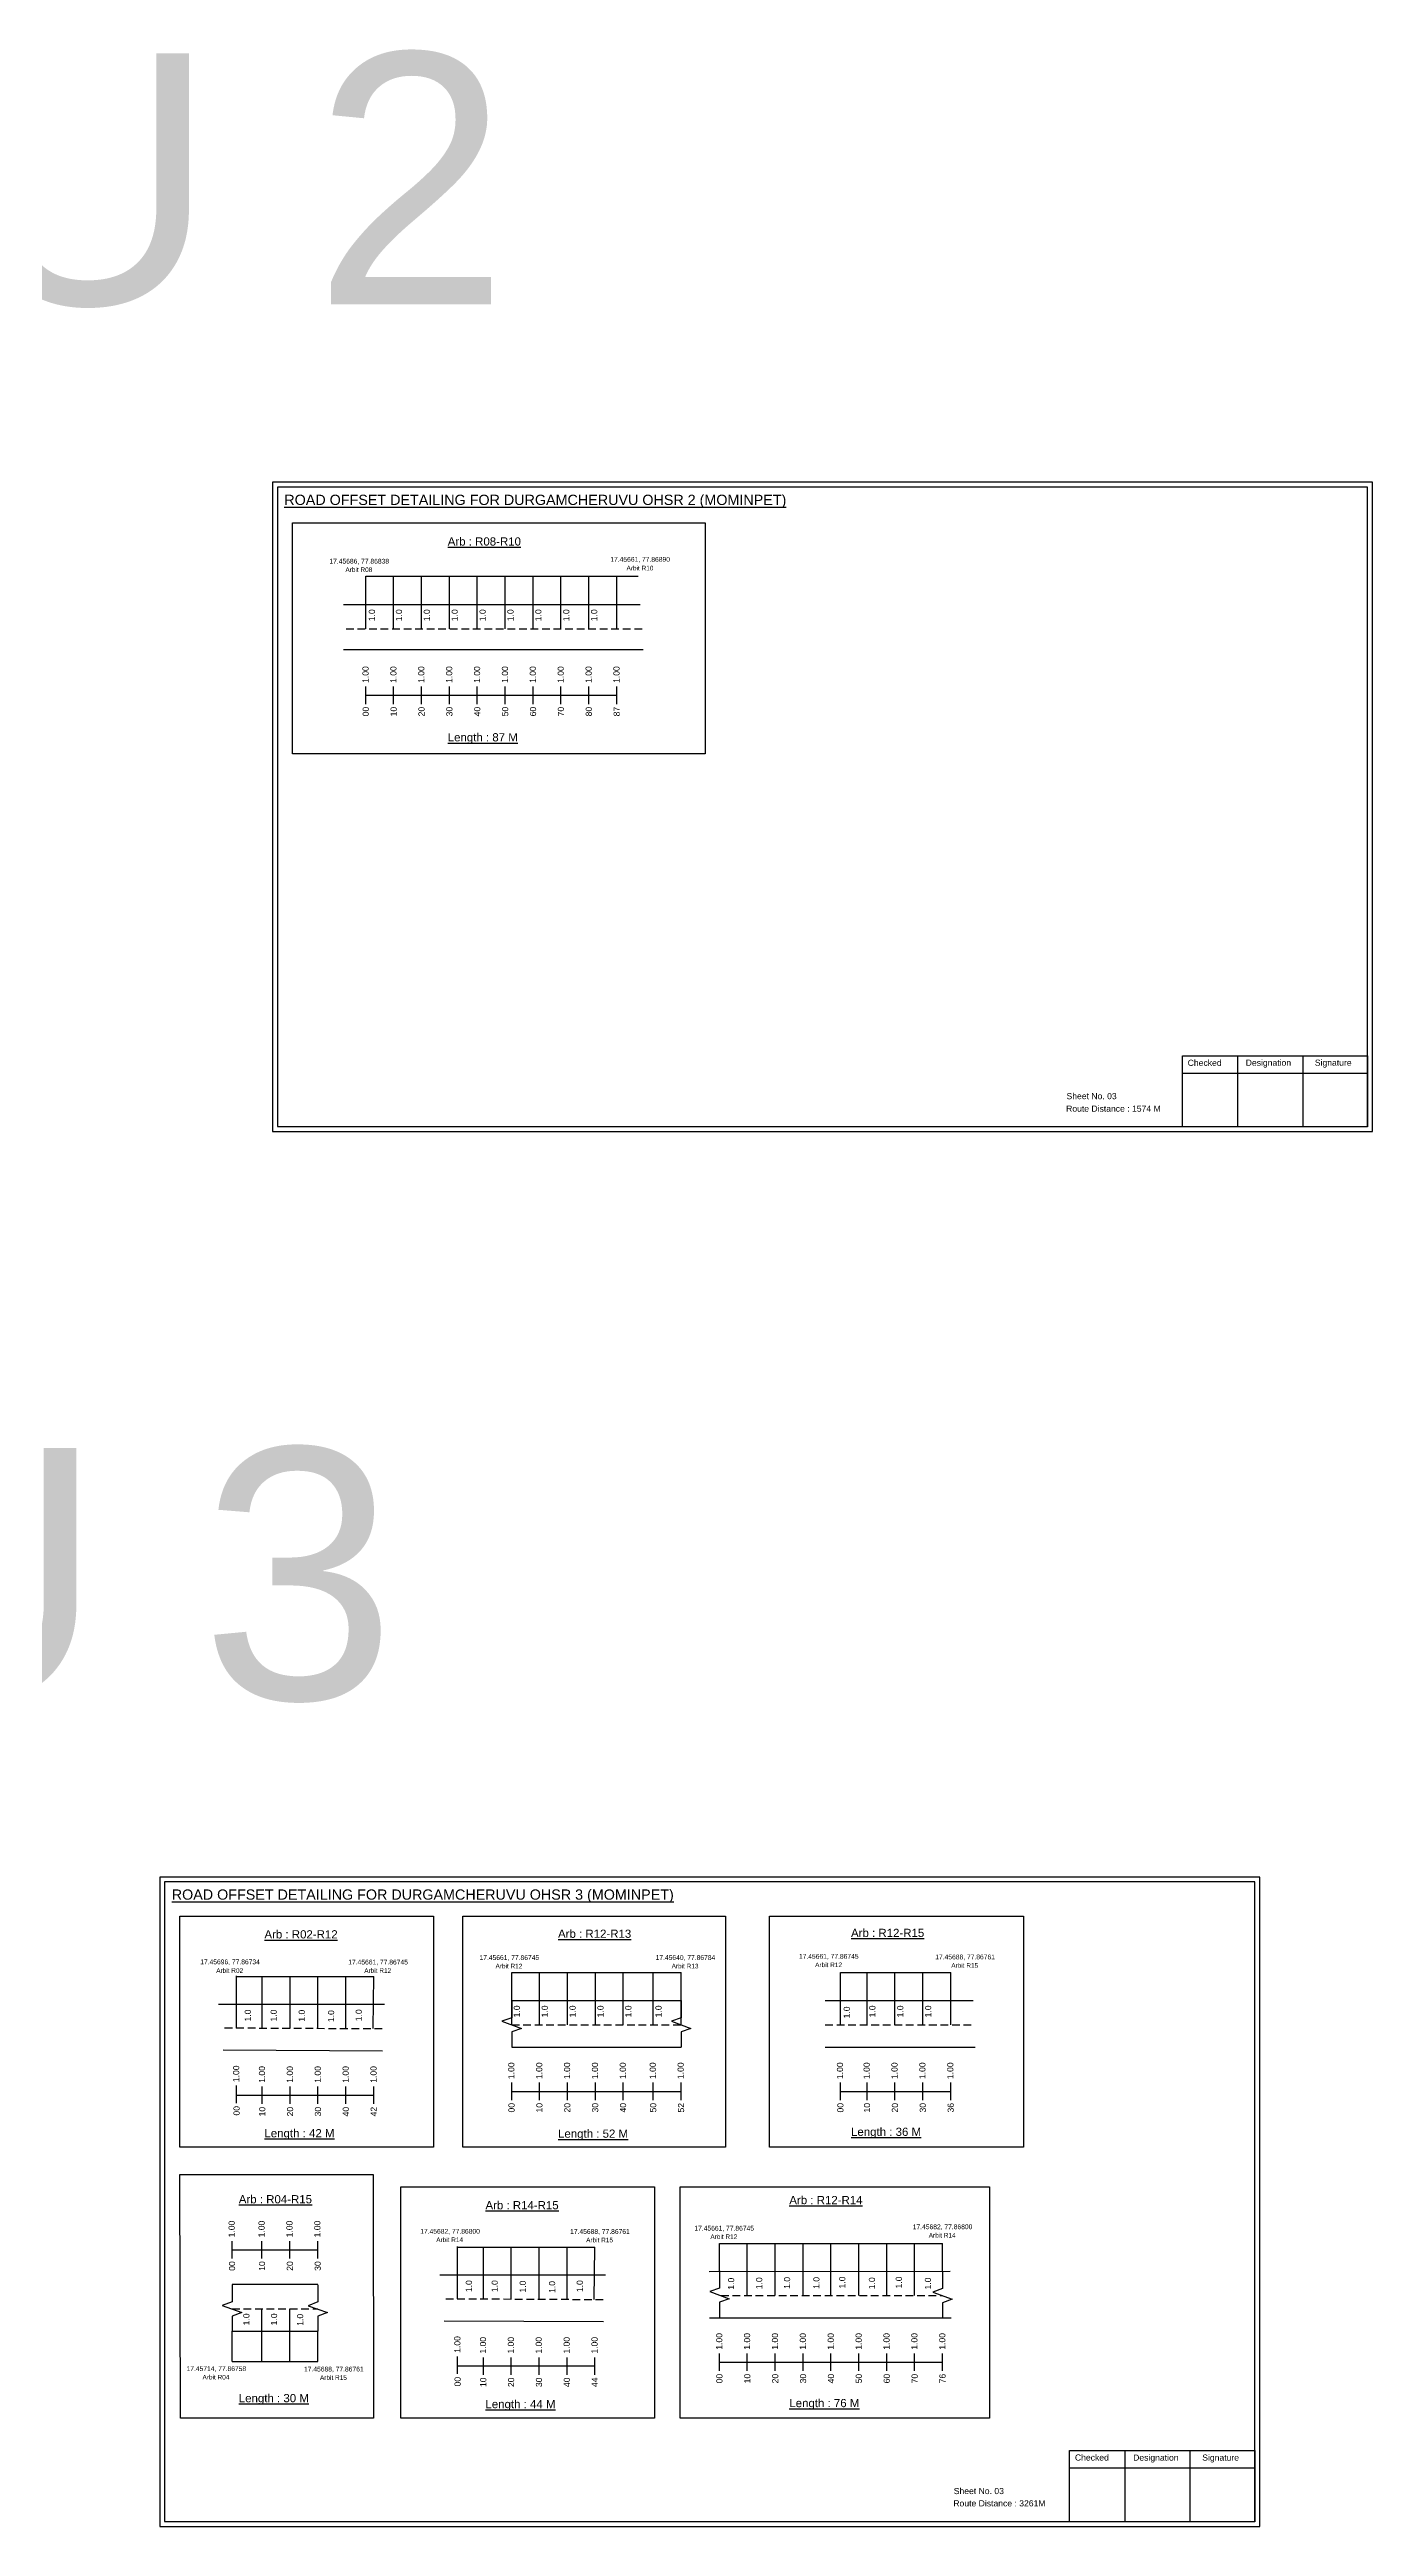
# Model space of a CAD drawing. Header units: inches. Extents: x 105 to 4124, y -559 to 3229.
# Drawn here: x 2626 to 3271, y -559 to 649 of the extents above; entities that cross this region are included whole.
import ezdxf

# ---------------------------------------------------------------- set-up
doc = ezdxf.new("R2010")
doc.units = ezdxf.units.IN
doc.header["$MEASUREMENT"] = 0
doc.linetypes.add('DASHED2', pattern=[0.375, 0.25, -0.125])
doc.layers.add('PDF_Geometry', color=7, linetype='Continuous')
doc.layers.add('PDF_Text', color=5, linetype='Continuous')
doc.styles.add('PDF Arial', font='arial.ttf')
doc.styles.get("Standard").update_dxf_attribs({"font": 'arial.ttf'})

msp = doc.modelspace()

# ---------------------------------------------------------------- linework, layer by layer
at = {"color": 5}
for p, q in [((2780, 391.9), (2912.8, 391.9)), ((2851.2, -289), (2933.8, -289)), ((3011.5, -289), (3065.3, -289)), ((2717, -290.9), (2783.9, -290.9)), ((2952.5, -421.1), (3061.3, -421.1)), ((2824.8, -423), (2891.8, -423)), ((2714.8, -478.7), (2756.6, -478.7))]:
    msp.add_line(p, q, dxfattribs=at)
for p, q in [((2780, 366.3), (2780, 391.9)), ((2793.6, 366.3), (2793.6, 391.9)), ((2807.2, 366.3), (2807.2, 391.9)), ((2820.8, 366.3), (2820.8, 391.9)), ((2834.4, 366.3), (2834.4, 391.9)), ((2848, 366.3), (2848, 391.9)), ((2861.6, 366.3), (2861.6, 391.9)), ((2875.2, 366.3), (2875.2, 391.9)), ((2888.8, 366.3), (2888.8, 391.9)), ((2902.4, 366.3), (2902.4, 391.9)), ((2769.2, 378.2), (2913.9, 378.2)), ((2915.3, 356), (2769.2, 356)), ((2851.2, -314.6), (2851.2, -289)), ((2864.8, -314.6), (2864.8, -289)), ((2878.4, -314.6), (2878.4, -289)), ((2892, -314.6), (2892, -289)), ((2905.6, -314.6), (2905.6, -289)), ((2920.2, -314.6), (2920.2, -289)), ((2933.8, -314.6), (2933.8, -289)), ((3011.5, -314.6), (3011.5, -289)), ((3024.5, -314.6), (3024.5, -289)), ((3038.1, -314.6), (3038.1, -289)), ((3051.7, -314.6), (3051.7, -289)), ((3065.3, -314.6), (3065.3, -289)), ((2717, -316.1), (2717, -290.6)), ((2729.5, -316.2), (2729.5, -290.9)), ((2743.1, -316.2), (2743.1, -290.9)), ((2756.7, -316.2), (2756.7, -290.9)), ((2770.3, -316.4), (2770.3, -290.9)), ((2783.7, -316.4), (2783.9, -290.9)), ((2789.2, -304.6), (2708.2, -304.6)), ((2851.2, -302.7), (2933.8, -302.7)), ((3004.1, -302.7), (3076.2, -302.7)), ((2851.2, -325.4), (2933.8, -325.4)), ((3004.1, -325.4), (3077.2, -325.4)), ((2710.4, -326.8), (2788.2, -327.2)), ((2824.8, -448.2), (2824.8, -422.7)), ((2952.5, -434.8), (2952.5, -421.1)), ((2966.1, -446.6), (2966.1, -421.1)), ((2979.7, -446.6), (2979.7, -421.1)), ((2993.3, -446.6), (2993.3, -421.1)), ((3006.9, -446.6), (3006.9, -421.1)), ((3020.5, -446.6), (3020.5, -421.1)), ((3034.1, -446.6), (3034.1, -421.1)), ((3047.7, -446.6), (3047.7, -421.1)), ((3061.3, -434.8), (3061.3, -421.1)), ((2837.4, -448.3), (2837.4, -423)), ((2851, -448.3), (2851, -423)), ((2864.6, -448.3), (2864.6, -423)), ((2878.2, -448.5), (2878.2, -423)), ((2891.5, -448.5), (2891.8, -423)), ((2947.5, -434.8), (3065.1, -434.7)), ((2756.6, -441.2), (2714.8, -441.2)), ((2897, -436.7), (2816.1, -436.7)), ((2729.4, -478.7), (2729.4, -453.1)), ((2743, -478.7), (2743, -453.1)), ((2818.3, -458.9), (2896, -459.3)), ((2947.7, -457.4), (3065.5, -457.4)), ((2714.8, -463.9), (2740.3, -463.9)), ((2714.8, -478.7), (2714.8, -463.9)), ((2740.3, -463.9), (2756.6, -463.9)), ((2756.6, -478.7), (2756.6, -463.9))]:
    msp.add_line(p, q)
at = {"linetype": 'DASHED2', "ltscale": 15}
for p, q in [((2770.4, 366.3), (2914.8, 366.3)), ((2711.2, -316), (2789.4, -316.4)), ((2851.2, -314.6), (2933.8, -314.6)), ((3004.1, -314.6), (3076.7, -314.6)), ((2953.3, -446.6), (3061.3, -446.6)), ((2714.8, -453.1), (2756.6, -453.1)), ((2819, -448.1), (2897.3, -448.5))]:
    msp.add_line(p, q, dxfattribs=at)
at = {"color": 217, "true_color": 0x93278f}
for p, q in [((2780, 329.6), (2780, 338.2)), ((2780, 333.9), (2902.4, 333.9)), ((2793.6, 329.6), (2793.6, 338.2)), ((2807.2, 329.6), (2807.2, 338.2)), ((2820.8, 329.6), (2820.8, 338.2)), ((2834.4, 329.6), (2834.4, 338.2)), ((2848, 329.6), (2848, 338.2)), ((2861.6, 329.6), (2861.6, 338.2)), ((2875.2, 329.6), (2875.2, 338.2)), ((2888.8, 329.6), (2888.8, 338.2)), ((2902.4, 329.6), (2902.4, 338.2)), ((2717, -352.8), (2717, -344.2)), ((2717, -348.9), (2783.9, -348.9)), ((2729.5, -353.1), (2729.5, -344.6)), ((2743.1, -353.1), (2743.1, -344.6)), ((2756.7, -353.1), (2756.7, -344.6)), ((2770.3, -353.1), (2770.3, -344.6)), ((2783.9, -353.1), (2783.9, -344.6)), ((2851.2, -351.3), (2851.2, -342.7)), ((2851.2, -347), (2933.8, -347)), ((2864.8, -351.3), (2864.8, -342.7)), ((2878.4, -351.3), (2878.4, -342.7)), ((2892, -351.3), (2892, -342.7)), ((2905.6, -351.3), (2905.6, -342.7)), ((2920.2, -351.3), (2920.2, -342.7)), ((2933.8, -351.3), (2933.8, -342.7)), ((3011.5, -351.3), (3011.5, -342.7)), ((3011.5, -347), (3065.3, -347)), ((3024.5, -351.3), (3024.5, -342.7)), ((3038.1, -351.3), (3038.1, -342.7)), ((3051.7, -351.3), (3051.7, -342.7)), ((3065.3, -351.3), (3065.3, -342.7)), ((2714.8, -428.5), (2714.8, -420)), ((2729.4, -428.5), (2729.4, -420)), ((2743, -428.5), (2743, -420)), ((2756.6, -428.5), (2756.6, -420)), ((2714.8, -424.2), (2756.6, -424.2)), ((2824.8, -484.8), (2824.8, -476.3)), ((2824.8, -480.9), (2891.8, -480.9)), ((2837.4, -485.2), (2837.4, -476.7)), ((2851, -485.2), (2851, -476.7)), ((2864.6, -485.2), (2864.6, -476.7)), ((2878.2, -485.2), (2878.2, -476.7)), ((2891.8, -485.2), (2891.8, -476.7)), ((2952.5, -483.3), (2952.5, -474.8)), ((2952.5, -479.1), (3061.3, -479.1)), ((2966.1, -483.3), (2966.1, -474.8)), ((2979.7, -483.3), (2979.7, -474.8)), ((2993.3, -483.3), (2993.3, -474.8)), ((3006.9, -483.3), (3006.9, -474.8)), ((3020.5, -483.3), (3020.5, -474.8)), ((3034.1, -483.3), (3034.1, -474.8)), ((3047.7, -483.3), (3047.7, -474.8)), ((3061.3, -483.3), (3061.3, -474.8))]:
    msp.add_line(p, q, dxfattribs=at)
for points in [[(2744.3, 418), (2945.5, 418), (2945.5, 305.3), (2744.3, 305.3)], [(2689.3, -261.5), (2813.1, -261.5), (2813.1, -374.2), (2689.3, -374.2)], [(2827.3, -261.5), (2955.4, -261.5), (2955.4, -374.2), (2827.3, -374.2)], [(2977, -261.5), (3100.8, -261.5), (3100.8, -374.2), (2977, -374.2)], [(2689.3, -387.5), (2783.6, -387.5), (2783.8, -506.3), (2689.6, -506.3)], [(2797.1, -393.6), (2920.9, -393.6), (2920.9, -506.3), (2797.1, -506.3)], [(2933.3, -393.6), (3084.2, -393.6), (3084.2, -506.3), (2933.3, -506.3)]]:
    msp.add_lwpolyline(points, close=True)
at = {"linetype": 'Continuous'}
for points in [[(2851.2, -302.7), (2851.2, -311.1), (2846.4, -312.8), (2855.9, -316.3), (2851.2, -318), (2851.2, -325.4)], [(2933.8, -302.7), (2933.8, -311.1), (2929.1, -312.8), (2938.6, -316.3), (2933.8, -318), (2933.8, -325.4)], [(2952.5, -434.5), (2952.5, -442.9), (2947.8, -444.6), (2957.3, -448.1), (2952.5, -449.8), (2952.5, -457.2)], [(3061.3, -434.8), (3061.3, -443.2), (3056.6, -444.9), (3066.1, -448.4), (3061.3, -450.1), (3061.3, -457.4)], [(2714.8, -441.2), (2714.8, -449.7), (2710, -451.4), (2719.5, -454.8), (2714.8, -456.6), (2714.8, -463.9)], [(2756.6, -441.3), (2756.6, -449.7), (2751.9, -451.5), (2761.3, -454.9), (2756.6, -456.7), (2756.6, -464)]]:
    msp.add_lwpolyline(points, dxfattribs=at)
at = {"layer": 'PDF_Geometry'}
for points in [[(2734.5, 437.8), (2734.5, 121.1), (3271, 121.1), (3271, 437.8)], [(2736.9, 435.4), (2736.9, 123.5), (3268.6, 123.5), (3268.6, 435.4)], [(2679.6, -242.5), (2679.6, -559.2), (3216.1, -559.2), (3216.1, -242.5)], [(2681.9, -244.8), (2681.9, -556.8), (3213.7, -556.8), (3213.7, -244.8)]]:
    msp.add_lwpolyline(points, close=True, dxfattribs=at)
at = {"layer": 'PDF_Geometry', "color": 242, "true_color": 0xcc1f26}
for points in [[(3268.6, 123.4), (3178.3, 123.4), (3178.3, 158), (3268.6, 158)], [(3213.7, -556.9), (3123.3, -556.9), (3123.3, -522.2), (3213.7, -522.2)]]:
    msp.add_lwpolyline(points, close=True, dxfattribs=at)
for points in [[(3205.2, 158), (3205.2, 123.4)], [(3237, 158), (3237, 123.4)], [(3178.3, 149.6), (3268.6, 149.6)], [(3123.3, -530.6), (3213.7, -530.6)], [(3150.3, -522.2), (3150.3, -556.9)], [(3182, -522.2), (3182, -556.9)]]:
    msp.add_lwpolyline(points, dxfattribs=at)

# ---------------------------------------------------------------- texts
for s, height, p in [('DURGACHERUVU 2', 122.535, (1242.5, 524.5)), ('Sheet No. 03', 3, (3121.8, 136.9)), ('Route Distance : 1574 M', 3, (3121.6, 130.8)), ('DURGACHERUVU 3', 122.535, (1187.6, -155.8)), ('Sheet No. 03', 3, (3066.8, -543.4)), ('Route Distance : 3261M', 3, (3066.6, -549.4))]:
    msp.add_text(s, height=height).set_placement(p)
at = {"color": 242, "true_color": 0xcd2027}
for s, height, p in [('%%UROAD OFFSET DETAILING FOR DURGAMCHERUVU OHSR 2 (MOMINPET)', 5, (2740.3, 426.7)), ('%%UArb : R08-R10', 4, (2820, 406.9)), ('%%ULength : 87 M', 4, (2820, 311.4)), ('%%UROAD OFFSET DETAILING FOR DURGAMCHERUVU OHSR 3 (MOMINPET)', 5, (2685.4, -253.5)), ('%%UArb : R02-R12', 4, (2730.6, -272.4)), ('%%UArb : R12-R13', 4, (2873.8, -272.1)), ('%%UArb : R12-R15', 4, (3016.7, -271.7)), ('%%ULength : 42 M', 4, (2730.6, -369.4)), ('%%ULength : 52 M', 4, (2873.8, -369.6)), ('%%ULength : 36 M', 4, (3016.7, -368.7)), ('%%UArb : R04-R15', 4, (2718.1, -401.6)), ('%%UArb : R12-R14', 4, (2986.6, -402)), ('%%UArb : R14-R15', 4, (2838.4, -404.5)), ('%%ULength : 30 M', 4, (2718.1, -498.6)), ('%%ULength : 44 M', 4, (2838.4, -501.5)), ('%%ULength : 76 M', 4, (2986.6, -501))]:
    msp.add_text(s, height=height, dxfattribs=at).set_placement(p)
at = {"color": 5}
for s, height, p in [('17.45686, 77.86838', 2.34, (2762.3, 398.1)), ('17.45661, 77.86890', 2.34, (2899.3, 399)), ('Arbit R08', 2.25, (2770.1, 394)), ('Arbit R10', 2.25, (2907.2, 394.8)), ('17.45696, 77.86734', 2.34, (2699.3, -285)), ('Arbit R02', 2.25, (2707.1, -289.2)), ('17.45661, 77.86745', 2.34, (2771.5, -285.1)), ('Arbit R12', 2.25, (2779.3, -289.2)), ('17.45661, 77.86745', 2.34, (2835.5, -282.9)), ('Arbit R12', 2.25, (2843.3, -287)), ('17.45640, 77.86784', 2.34, (2921.4, -282.9)), ('Arbit R13', 2.25, (2929.2, -287)), ('17.45661, 77.86745', 2.34, (2991.3, -282.3)), ('Arbit R12', 2.25, (2999.2, -286.4)), ('17.45688, 77.86761', 2.34, (3057.8, -282.6)), ('Arbit R15', 2.25, (3065.6, -286.7)), ('17.45682, 77.86800', 2.34, (2806.6, -416.4)), ('Arbit R14', 2.25, (2814.4, -420.5)), ('17.45688, 77.86761', 2.34, (2879.7, -416.5)), ('Arbit R15', 2.25, (2887.5, -420.6)), ('17.45661, 77.86745', 2.34, (2940.3, -414.9)), ('Arbit R12', 2.25, (2948.1, -419)), ('17.45682, 77.86800', 2.34, (3046.8, -414.2)), ('Arbit R14', 2.25, (3054.6, -418.3)), ('17.45714, 77.86758', 2.34, (2692.6, -483.4)), ('17.45688, 77.86761', 2.34, (2749.9, -483.6)), ('Arbit R04', 2.25, (2700.4, -487.5)), ('Arbit R15', 2.25, (2757.7, -487.7))]:
    msp.add_text(s, height=height, dxfattribs=at).set_placement(p)
for p in [(2784.5, 370), (2797.7, 370), (2811.3, 370), (2824.9, 370), (2838.5, 370), (2852.1, 370), (2865.7, 370), (2879.3, 370), (2892.9, 370), (2724, -312.9), (2736.6, -312.9), (2750.3, -313), (2764.6, -313.2), (2778.1, -312.8), (2855.2, -310.9), (2868.8, -310.9), (2882.4, -310.9), (2896, -310.9), (2909.6, -310.9), (2924.3, -310.9), (3016.1, -311.4), (3028.6, -310.9), (3042.2, -310.9), (3055.8, -310.9), (2831.8, -444.9), (2844.4, -444.9), (2858.1, -445.1), (2872.4, -445.3), (2885.9, -444.9), (2959.7, -443.7), (2973.4, -443.5), (2987, -443.3), (3001.3, -443.3), (3013.9, -443.1), (3028.4, -443.5), (3041.5, -443.1), (3055.7, -443.6), (2723.3, -461.1), (2736.8, -461.1), (2749.5, -461.3)]:
    msp.add_text('1.0', height=3, rotation=90).set_placement(p)
at = {"color": 217, "true_color": 0x93278f}
for s, p in [('1.00', (2781.4, 339.9)), ('1.00', (2795, 339.9)), ('1.00', (2808.6, 339.9)), ('1.00', (2822.2, 339.9)), ('1.00', (2835.8, 339.9)), ('1.00', (2849.4, 339.9)), ('1.00', (2863, 339.9)), ('1.00', (2876.6, 339.9)), ('1.00', (2890.2, 339.9)), ('1.00', (2903.8, 339.9)), ('00', (2781.5, 323.6)), ('10', (2795.1, 323.6)), ('20', (2808.7, 323.6)), ('30', (2822.3, 323.6)), ('40', (2835.9, 323.6)), ('50', (2849.5, 323.6)), ('60', (2863.1, 323.6)), ('70', (2876.7, 323.6)), ('80', (2890.3, 323.6)), ('87', (2903.9, 323.6)), ('1.00', (2718.3, -342.5)), ('1.00', (2730.9, -342.8)), ('1.00', (2744.5, -342.8)), ('1.00', (2758.1, -342.8)), ('1.00', (2771.7, -342.8)), ('1.00', (2785.3, -342.8)), ('1.00', (2852.5, -341)), ('1.00', (2866.1, -341)), ('1.00', (2879.7, -341)), ('1.00', (2893.3, -341)), ('1.00', (2906.9, -341)), ('1.00', (2921.5, -341)), ('1.00', (2935.1, -341)), ('1.00', (3012.8, -341)), ('1.00', (3025.8, -341)), ('1.00', (3039.4, -341)), ('1.00', (3053, -341)), ('1.00', (3066.6, -341)), ('00', (2718.5, -358.8)), ('10', (2731, -359.2)), ('20', (2744.6, -359.2)), ('30', (2758.2, -359.2)), ('40', (2771.8, -359.2)), ('42', (2785.4, -359.2)), ('00', (2852.6, -357.3)), ('10', (2866.2, -357.3)), ('20', (2879.8, -357.3)), ('30', (2893.4, -357.3)), ('40', (2907, -357.3)), ('50', (2921.7, -357.3)), ('52', (2935.3, -357.3)), ('00', (3013, -357.3)), ('10', (3026, -357.3)), ('20', (3039.6, -357.3)), ('30', (3053.2, -357.3)), ('36', (3066.8, -357.3)), ('1.00', (2716.1, -418.2)), ('1.00', (2730.7, -418.2)), ('1.00', (2744.3, -418.2)), ('1.00', (2757.9, -418.2)), ('00', (2716.3, -434.5)), ('10', (2730.9, -434.5)), ('20', (2744.5, -434.5)), ('30', (2758.1, -434.5)), ('1.00', (2826.2, -474.5)), ('1.00', (2838.7, -474.9)), ('1.00', (2852.3, -474.9)), ('1.00', (2865.9, -474.9)), ('1.00', (2879.5, -474.9)), ('1.00', (2893.1, -474.9)), ('1.00', (2953.9, -473)), ('1.00', (2967.5, -473)), ('1.00', (2981.1, -473)), ('1.00', (2994.7, -473)), ('1.00', (3008.3, -473)), ('1.00', (3021.9, -473)), ('1.00', (3035.5, -473)), ('1.00', (3049.1, -473)), ('1.00', (3062.7, -473)), ('00', (2826.3, -490.9)), ('10', (2838.8, -491.2)), ('20', (2852.4, -491.2)), ('30', (2866, -491.2)), ('40', (2879.6, -491.2)), ('44', (2893.2, -491.2)), ('00', (2954, -489.4)), ('10', (2967.6, -489.4)), ('20', (2981.2, -489.4)), ('30', (2994.8, -489.4)), ('40', (3008.4, -489.4)), ('50', (3022, -489.4)), ('60', (3035.6, -489.4)), ('70', (3049.2, -489.4)), ('76', (3062.8, -489.4))]:
    msp.add_text(s, height=3, rotation=90, dxfattribs=at).set_placement(p)
at = {"layer": 'PDF_Text', "color": 7, "attachment_point": 7, "style": 'PDF Arial'}
for s, insert, char_height in [('Checked', (3180.9, 153.1), 3), ('Designation', (3209.2, 152.3), 3.001), ('Signature', (3242.9, 152.3), 3), ('Checked', (3125.9, -527.1), 3), ('Designation', (3154.3, -528), 3.001), ('Signature', (3188, -528), 3)]:
    msp.add_mtext(s, dxfattribs=dict(at, insert=insert, char_height=char_height))

doc.saveas('drawing.dxf')
